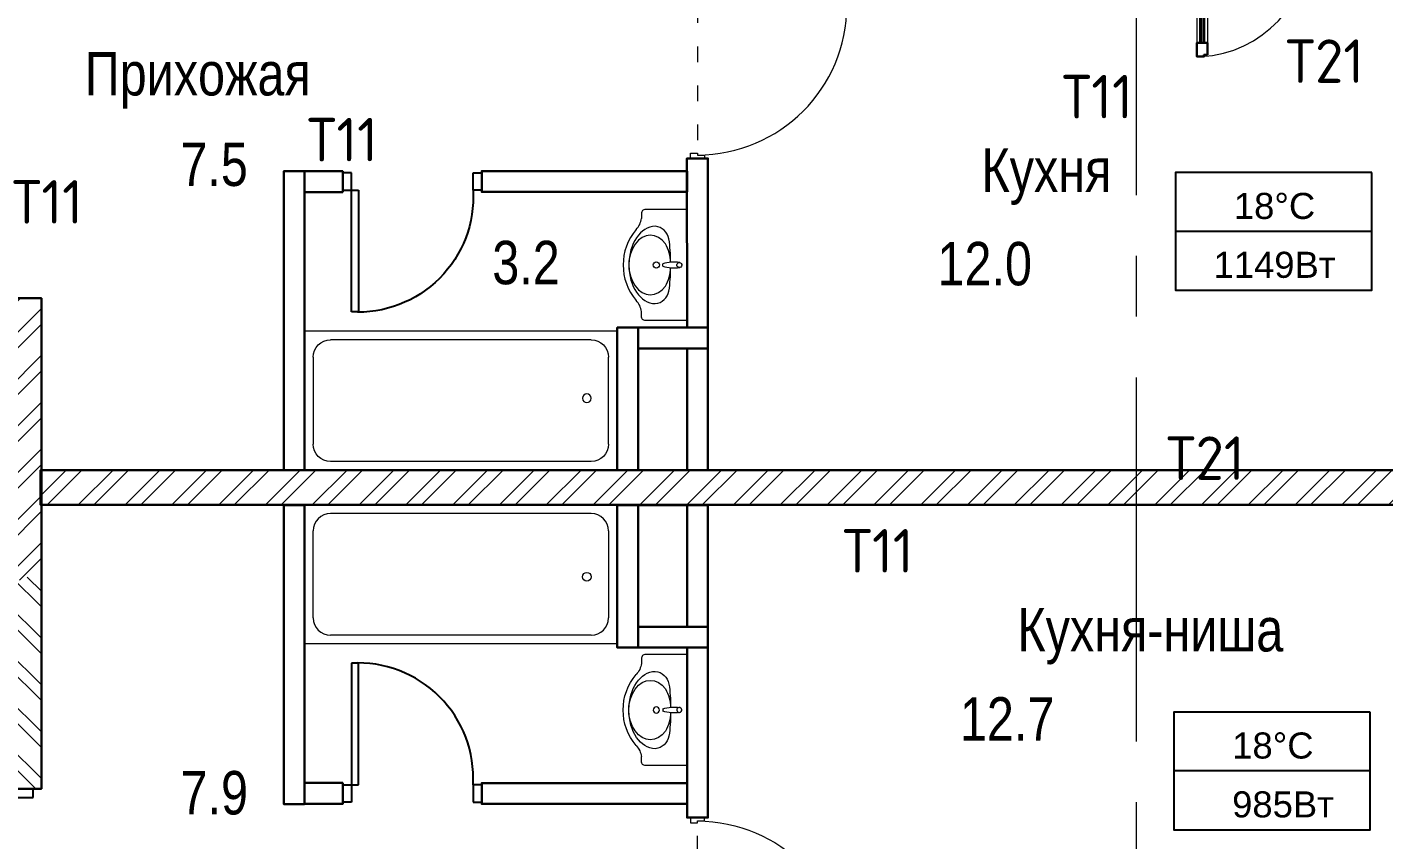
# Model space of a CAD drawing. Header units: millimetres. Extents: x -7566 to 51834, y -19356 to 38606.
# Drawn here: x 32018 to 39828, y 6971 to 11647 of the extents above; entities that cross this region are included whole.
import ezdxf

# ---------------------------------------------------------------- set-up
doc = ezdxf.new("R2010")
doc.units = ezdxf.units.MM
for name, pattern in [('ACAD_ISO03W100', [30, 12, -18]), ('CENTER2', [28.575, 19.05, -3.175, 3.175, -3.175]), ('STROT', [1.7, 0.5, -1.2])]:
    doc.linetypes.add(name, pattern=pattern)
for name, color, linetype, lineweight in [('++++обратка', 5, 'Continuous', 30), ('++ОВ Надписи', 7, 'Continuous', 20), ('SANTECHNIC', 144, 'Continuous', 9), ('Вытяжка', 5, 'Continuous', 35), ('окна', 150, 'Continuous', 20), ('оси', 6, 'STROT', 9), ('стена', 7, 'Continuous', 53), ('СТЕНЫ', 250, 'Continuous', 35), ('текст', 224, 'Continuous', 25)]:
    doc.layers.add(name, color=color, linetype=linetype, lineweight=lineweight)
for name, color, linetype in [('DOORS', 27, 'Continuous'), ('okna_dveri', 191, 'Continuous'), ('ОТОПЛЕНИЕ ТЕСТ', 7, 'Continuous')]:
    doc.layers.add(name, color=color, linetype=linetype)
doc.layers.get('++++обратка').off()
doc.styles.add('arial', font='arial.ttf')
doc.styles.add('GOST Common_I', font='', dxfattribs={"height": 200})
doc.styles.get("Standard").update_dxf_attribs({"font": 'arial.ttf'})
doc.styles.get('GOST Common_I').set_extended_font_data('GOST Common')

# ---------------------------------------------------------------- blocks, each defined once
blk = doc.blocks.new('d_10')
at = {"color": 15}
for points in [[(50, 100), (90, 100), (90, 1000), (50, 1000)], [(50, 0), (0, 0), (0, 100), (50, 100)], [(950, 0), (1000, 0), (1000, 100), (950, 100)]]:
    blk.add_lwpolyline(points, close=True, dxfattribs=at)
blk.add_arc((50, 100), 900, 0, 90, dxfattribs=at)
blk = doc.blocks.new('б6')
at = {"color": 7, "lineweight": 5, "ltscale": 2}
blk.add_lwpolyline([(745423.2, -82572.9), (744623.2, -82572.8), (744623.2, -82942.9)], dxfattribs=at)
at = {"layer": 'DOORS', "color": 5, "lineweight": 9, "ltscale": 2}
blk.add_arc((744711.2, -82802), 662, 273.15781, 359.93851, dxfattribs=at)
at = {"layer": 'окна', "color": 252, "lineweight": 9}
for p, q in [((745953.2, -82742.9), (745543.2, -82742.9)), ((745953.2, -82822.9), (745543.2, -82822.9)), ((744723.2, -82912.9), (744723.2, -83382.9)), ((744783.2, -82912.9), (744783.2, -83382.9))]:
    blk.add_line(p, q, dxfattribs=at)
at = {"layer": 'окна', "lineweight": 40}
for p, q in [((745953.2, -82772.9), (745543.2, -82772.9)), ((745953.2, -82792.9), (745543.2, -82792.9)), ((744743.2, -83382.9), (744743.2, -82912.9)), ((744763.2, -83382.9), (744763.2, -82912.9))]:
    blk.add_line(p, q, dxfattribs=at)
at = {"layer": 'окна', "color": 252, "lineweight": 30}
for points in [[(744713.2, -82822.9), (744643.2, -82822.9), (744643.2, -82742.9), (744723.2, -82742.9), (744723.2, -82802.9), (744713.2, -82802.9), (744713.2, -82822.9)], [(745373.2, -82822.9), (745443.2, -82822.9), (745443.2, -82742.9), (745363.2, -82742.9), (745363.2, -82802.9), (745373.2, -82802.9), (745373.2, -82822.9)], [(745543.2, -82822.9), (745443.2, -82822.9), (745443.2, -82742.9), (745543.2, -82742.9)], [(745953.2, -82822.9), (746053.2, -82822.9), (746053.2, -82742.9), (745953.2, -82742.9)], [(744783.2, -82842.9), (744783.2, -82912.9), (744723.2, -82912.9), (744723.2, -82832.9), (744763.2, -82832.9), (744763.2, -82842.9), (744783.2, -82842.9)], [(744783.2, -83452.9), (744783.2, -83382.9), (744723.2, -83382.9), (744723.2, -83462.9), (744763.2, -83462.9), (744763.2, -83452.9), (744783.2, -83452.9)]]:
    blk.add_lwpolyline(points, close=True, dxfattribs=at)
at = {"layer": 'СТЕНЫ', "linetype": 'ACAD_ISO03W100', "lineweight": 5, "ltscale": 10}
for p, q in [((744623.2, -82592.9), (746073.2, -82592.9)), ((745443.2, -82942.9), (746073.2, -82942.9))]:
    blk.add_line(p, q, dxfattribs=at)
at = {"layer": 'СТЕНЫ', "color": 251, "lineweight": 9, "ltscale": 20}
blk.add_lwpolyline([(745423.2, -82822.9), (745423.2, -82962.9), (746073.2, -82962.9), (746073.2, -82572.9), (745423.2, -82572.9), (745423.2, -82742.9)], dxfattribs=at)
blk = doc.blocks.new('dafgbdf')
at = {"layer": 'SANTECHNIC', "lineweight": 0, "ltscale": 100}
for p, q in [((835689.1, -11299.9), (833889.1, -11299.9)), ((833889.1, -12099.9), (833889.1, -11299.9)), ((835539.1, -11349.9), (834039.1, -11349.9)), ((833939.1, -11949.9), (833939.1, -11449.9)), ((835639.1, -11449.9), (835639.1, -11949.9)), ((835689.1, -12099.9), (833889.1, -12099.9)), ((835539.1, -12049.9), (834039.1, -12049.9))]:
    blk.add_line(p, q, dxfattribs=at)
blk.add_circle((835513.9, -11713.2), 25, dxfattribs=at)
for centre, start, end in [((834039.1, -11449.9), 90, 180), ((835539.1, -11449.9), 0, 90), ((834039.1, -11949.9), 180, 270), ((835539.1, -11949.9), 270, 0)]:
    blk.add_arc(centre, 100, start, end, dxfattribs=at)
blk = doc.blocks.new('рак')
at = {"layer": 'SANTECHNIC'}
for p, q in [((22956.6, 23388.6), (23756.3, 23388.6)), ((23365.4, 23213.9), (23347.4, 23213.6))]:
    blk.add_line(p, q, dxfattribs=at)
at = {"layer": 'SANTECHNIC', "ltscale": 300}
for points in [[(22956.6, 23388.6), (22956.6, 23090.1, 0.414214), (22986.6, 23060.1), (23021.7, 23060.1)], [(23756.3, 23388.6), (23756.3, 23090.1, -0.414214), (23726.3, 23060.1), (23691.1, 23060.1)]]:
    blk.add_lwpolyline(points, format="xyb", dxfattribs=at)
at = {"layer": 'SANTECHNIC'}
blk.add_circle((23356.4, 23167.2), 22.4, dxfattribs=at)
for centre, radius, start, end in [((23620.7, 23295.7), 285.3, 171.88787, 196.65047), ((23092.1, 23295.7), 285.3, 343.34953, 8.11213), ((23189.3, 23149.2), 111.4, 100.37778, 174.82364), ((23335.6, 22082.9), 1187.5, 89.95263, 98.05279), ((23343.8, 22985.7), 284.9, 91.45618, 119.34273), ((23369, 22985.7), 284.9, 60.65727, 88.54382), ((23377.2, 22082.9), 1187.5, 81.94721, 90.04737), ((23523.5, 23149.2), 111.4, 5.17636, 79.62222)]:
    blk.add_arc(centre, radius, start, end, dxfattribs=at)
at = {"layer": 'SANTECHNIC', "ltscale": 300}
for centre, radius, start, end in [((23004.5, 22919.4), 141.7, 47.14659, 83.00827), ((23708.4, 22919.4), 141.7, 96.99173, 132.85341), ((23356.4, 23322.2), 393.3, 229.46517, 310.53483)]:
    blk.add_arc(centre, radius, start, end, dxfattribs=at)
at = {"layer": 'SANTECHNIC'}
for centre, major_axis, ratio, start_param, end_param in [((23356.8, 23332.8), (-17.3, -4.8), 1, 5.497787, 11.780972), ((23356.4, 23159.9), (278, 0), 0.683293, 3.14506, 6.279718), ((23356.4, 23125.1), (213.6, 0), 0.726596, 2.36393, 7.060848)]:
    blk.add_ellipse(centre, major_axis=major_axis, ratio=ratio, start_param=start_param, end_param=end_param, dxfattribs=at)
blk = doc.blocks.new('Dv900')
at = {"color": 5, "linetype": 'ACAD_ISO03W100', "lineweight": 5, "ltscale": 7.5}
blk.add_line((30, 0), (870, 0), dxfattribs=at)
at = {"layer": 'DOORS', "lineweight": 20, "ltscale": 2}
for points in [[(30, 40), (70, 40), (70, 850), (30, 850)], [(20, 40), (0, 40), (0, -40), (30, -40), (30, 0), (20, 0), (20, 40)], [(880, 40), (900, 40), (900, -40), (870, -40), (870, 0), (880, 0), (880, 40)]]:
    blk.add_lwpolyline(points, close=True, dxfattribs=at)
at = {"layer": 'DOORS', "color": 5, "lineweight": 9, "ltscale": 2}
blk.add_arc((20, 0), 860, 0, 90, dxfattribs=at)
blk = doc.blocks.new('D_800')
at = {"color": 251, "true_color": 0x4f5a69}
for p, q in [((90, 800), (50, 800)), ((50, 800), (50, 100)), ((90, 100), (90, 800)), ((0, 0), (0, 100)), ((0, 100), (50, 100)), ((50, 100), (90, 100)), ((50, 100), (50, 0)), ((800, 100), (750, 100)), ((750, 100), (750, 0)), ((800, 0), (800, 100)), ((50, 0), (0, 0)), ((750, 0), (800, 0))]:
    blk.add_line(p, q, dxfattribs=at)
blk.add_arc((87.6, 137.6), 663.4, 356.74877, 93.25123, dxfattribs=at)
blk = doc.blocks.new('89898989')
at = {"layer": 'стена', "lineweight": 9, "true_color": 0x939598}
h = blk.add_hatch(dxfattribs=at)
h.set_pattern_fill('ANSI32', color=252, scale=20)
h.set_pattern_definition([(45, (-1510040.5, 450459.71), (-134.70384, 134.70384), []), (45, (-1509950.7, 450459.71), (-134.70384, 134.70384), [])])
h.paths.add_polyline_path([(-701230, 577998.9), (-701030, 577998.9), (-701030, 579620.2), (-701230, 579620.2)])
h = blk.add_hatch(dxfattribs=at)
h.set_pattern_fill('ANSI32', color=252, scale=20)
h.set_pattern_definition([(45, (-1220327.73, 353846.41), (-134.70384, 134.70384), []), (45, (-1220237.93, 353846.41), (-134.70384, 134.70384), [])])
h.paths.add_polyline_path([(-701034.4, 578631.7), (-701034.4, 578431.7), (-692930.6, 578431.2), (-692930.6, 578631.2)])
h = blk.add_hatch(dxfattribs=at)
h.set_pattern_fill('ANSI32', color=252, scale=20, angle=90)
h.set_pattern_definition([(135, (-1510040.5, 450459.71), (-134.70384, -134.70384), []), (135, (-1510040.5, 450549.51), (-134.70384, -134.70384), [])])
edge = h.paths.add_edge_path()
edge.add_line((-701228.4, 576797.8), (-701028.4, 576797.8))
edge.add_line((-701028.4, 576797.8), (-701028.4, 577998.9))
edge.add_line((-701028.4, 578015.9), (-701228.4, 578015.9))
edge.add_line((-701228.4, 578015.9), (-701228.4, 576797.8))
at = {"layer": 'Вытяжка', "color": 252, "lineweight": 30, "ltscale": 20, "true_color": 0x939598}
for points in [[(-697313.7, 578631.4), (-697595.3, 578631.4), (-697595.3, 579331.3), (-697313.7, 579331.3)], [(-697313.7, 578430.4), (-697595.3, 578430.4), (-697595.3, 577730.4), (-697313.7, 577730.4)]]:
    blk.add_lwpolyline(points, close=True, dxfattribs=at)
at = {"layer": 'оси', "color": 252, "linetype": 'CENTER2', "lineweight": 13, "ltscale": 110, "true_color": 0x939598}
blk.add_lwpolyline([(-694728.4, 588594.9), (-694728.4, 566425.5)], dxfattribs=at)
at = {"layer": 'стена', "color": 252, "lineweight": 30, "true_color": 0x939598}
blk.add_lwpolyline([(-701228.4, 576998.5), (-701229, 576797.8), (-701030, 576797.8), (-701030, 577998.9), (-701030, 579620.2), (-701230, 579620.2), (-701230, 577998.9), (-701230, 577998.9)], dxfattribs=at)
at = {"layer": 'СТЕНЫ', "color": 252, "lineweight": 30, "true_color": 0x939598}
for points in [[(-697193.7, 579451.3), (-697193.8, 580424.4), (-697313.8, 580424.4), (-697313.7, 579451.3)], [(-699515.3, 578631.3), (-699515.3, 580351.3), (-699635.3, 580351.3), (-699635.3, 578631.3)], [(-699295.3, 580231.3), (-699295.3, 580351.3), (-699515.3, 580351.3), (-699515.3, 580231.3)], [(-697313.6, 580231.7), (-697313.6, 580351.7), (-698495.3, 580351.7), (-698495.3, 580231.7)], [(-697595.3, 578631.3), (-697595.3, 579451.3), (-697715.3, 579451.3), (-697715.3, 578631.3)], [(-697193.7, 579331.3), (-697193.7, 579451.3), (-697595.3, 579451.3), (-697595.3, 579331.3)], [(-697193.7, 578631.3), (-697193.7, 579331.3), (-697313.7, 579331.3), (-697313.7, 578631.3)], [(-692930.6, 578631.2), (-701034.4, 578631.7), (-701034.4, 578431.7), (-692930.6, 578431.2)], [(-699515.3, 578430.4), (-699515.3, 576710.4), (-699635.3, 576710.4), (-699635.3, 578430.4)], [(-697595.3, 578430.4), (-697595.3, 577610.4), (-697715.3, 577610.4), (-697715.3, 578430.4)], [(-697193.7, 578430.4), (-697193.7, 577730.4), (-697313.7, 577730.4), (-697313.7, 578430.4)], [(-697193.7, 577730.4), (-697193.7, 577610.4), (-697595.3, 577610.4), (-697595.3, 577730.4)], [(-697193.7, 577610.4), (-697193.6, 576632.8), (-697313.6, 576632.8), (-697313.7, 577610.4)], [(-699295.3, 576831.3), (-699295.3, 576711.3), (-699515.3, 576711.3), (-699515.3, 576831.3)], [(-697313.6, 576831), (-697313.6, 576711), (-698495.3, 576711), (-698495.3, 576831)]]:
    blk.add_lwpolyline(points, close=True, dxfattribs=at)
at = {"color": 252, "lineweight": 30, "true_color": 0x939598}
blk.add_blockref('б6', (-1439101.5, 664473.5), dxfattribs=at)
at = {"color": 252, "lineweight": 5, "true_color": 0x939598, "yscale": 0.7999999998137355, "zscale": 0.7999999998137355, "rotation": 270}
for p, xscale in [((-716024.5, 598496.8), 0.7999999998137355), ((-716024.5, 558565.9), -0.7999999998137355)]:
    blk.add_blockref('рак', p, dxfattribs=dict(at, xscale=xscale))
at = {"color": 252, "lineweight": 5, "true_color": 0x939598, "xscale": -1, "rotation": 180}
blk.add_blockref('dafgbdf', (-1533404.4, 567331.4), dxfattribs=at)
at = {"color": 252, "lineweight": 5, "true_color": 0x939598}
blk.add_blockref('dafgbdf', (-1533404.4, 589731.3), dxfattribs=at)
at = {"layer": 'DOORS', "color": 252, "true_color": 0x939598, "rotation": 270}
blk.add_blockref('Dv900', (-697253.8, 581324.4), dxfattribs=at)
at = {"layer": 'DOORS', "color": 252, "true_color": 0x939598, "xscale": -1, "rotation": 270}
blk.add_blockref('Dv900', (-697253.8, 575732.8), dxfattribs=at)
at = {"layer": 'okna_dveri', "color": 252, "true_color": 0x939598, "xscale": -1, "rotation": 180.0000369799908}
blk.add_blockref('D_800', (-699295.3, 580341.3), dxfattribs=at)
at = {"layer": 'okna_dveri', "color": 252, "true_color": 0x939598}
for name, p, rotation in [('D_800', (-699295.3, 576721.3), 359.9999630200092), ('d_10', (-701078.4, 575797.8), 90.00000000000001)]:
    blk.add_blockref(name, p, dxfattribs=dict(at, rotation=rotation))
at = {"layer": 'текст', "color": 252, "true_color": 0x939598, "style": 'arial', "width": 0.8}
for s, p in [('Прихожая', (-700780.4, 580787)), ('7.5', (-700230.1, 580266.3)), ('Кухня', (-695618.8, 580232.5)), ('3.2', (-698434.7, 579700.8)), ('12.0', (-695871.8, 579694.5)), ('Кухня-ниша', (-695411.7, 577588.3)), ('12.7', (-695742.8, 577075)), ('7.9', (-700229, 576650.5))]:
    blk.add_text(s, height=250, rotation=0.00011, dxfattribs=at).set_placement(p)

msp = doc.modelspace()

# ---------------------------------------------------------------- linework, layer by layer
at = {"layer": 'ОТОПЛЕНИЕ ТЕСТ'}
for p, q in [((39757.7, 10472.3), (38627.8, 10472.4)), ((39748.3, 7367.8), (38618.4, 7367.9))]:
    msp.add_line(p, q, dxfattribs=at)
for points in [[(39757.8, 10811), (38627.8, 10811.1), (38627.8, 10133.6), (39757.7, 10133.5)], [(39748.3, 7706.5), (38618.4, 7706.6), (38618.3, 7029.1), (39748.3, 7029)]]:
    msp.add_lwpolyline(points, close=True, dxfattribs=at)

# ---------------------------------------------------------------- block references
at = {"layer": '++++обратка'}
msp.add_blockref('89898989', (733129.8, -569532.9), dxfattribs=at)

# ---------------------------------------------------------------- texts
at = {"layer": '++ОВ Надписи', "ltscale": 5, "char_height": 250, "width": 2075.748, "attachment_point": 8, "line_spacing_factor": 1.022761, "style": 'GOST Common_I'}
for s, insert in [('Т21', (39487.9, 11326.7)), ('Т11', (38178.3, 11122.5)), ('Т11', (33832.7, 10875)), ('Т11', (32134.7, 10517.1)), ('Т21', (38800.3, 9042.4)), ('Т11', (36916, 8509.5))]:
    msp.add_mtext(s, dxfattribs=dict(at, insert=insert))
at = {"layer": 'ОТОПЛЕНИЕ ТЕСТ', "char_height": 150, "attachment_point": 3, "rotation": 359.99486}
for insert in [(39432.3, 10693.6), (39422.9, 7589.1)]:
    msp.add_mtext_dynamic_manual_height_columns('18%%DС', width=1129.929, gutter_width=12.5, heights=[0], dxfattribs=dict(at, insert=insert))
at = {"layer": 'ОТОПЛЕНИЕ ТЕСТ', "color": 1, "char_height": 150, "attachment_point": 3, "rotation": 359.99486}
for s, insert in [('1149Вт', (39549, 10354.8)), ('985Вт', (39539.5, 7250.4))]:
    msp.add_mtext_dynamic_manual_height_columns(s, width=1129.929, gutter_width=12.5, heights=[0], dxfattribs=dict(at, insert=insert))

doc.saveas('drawing.dxf')
